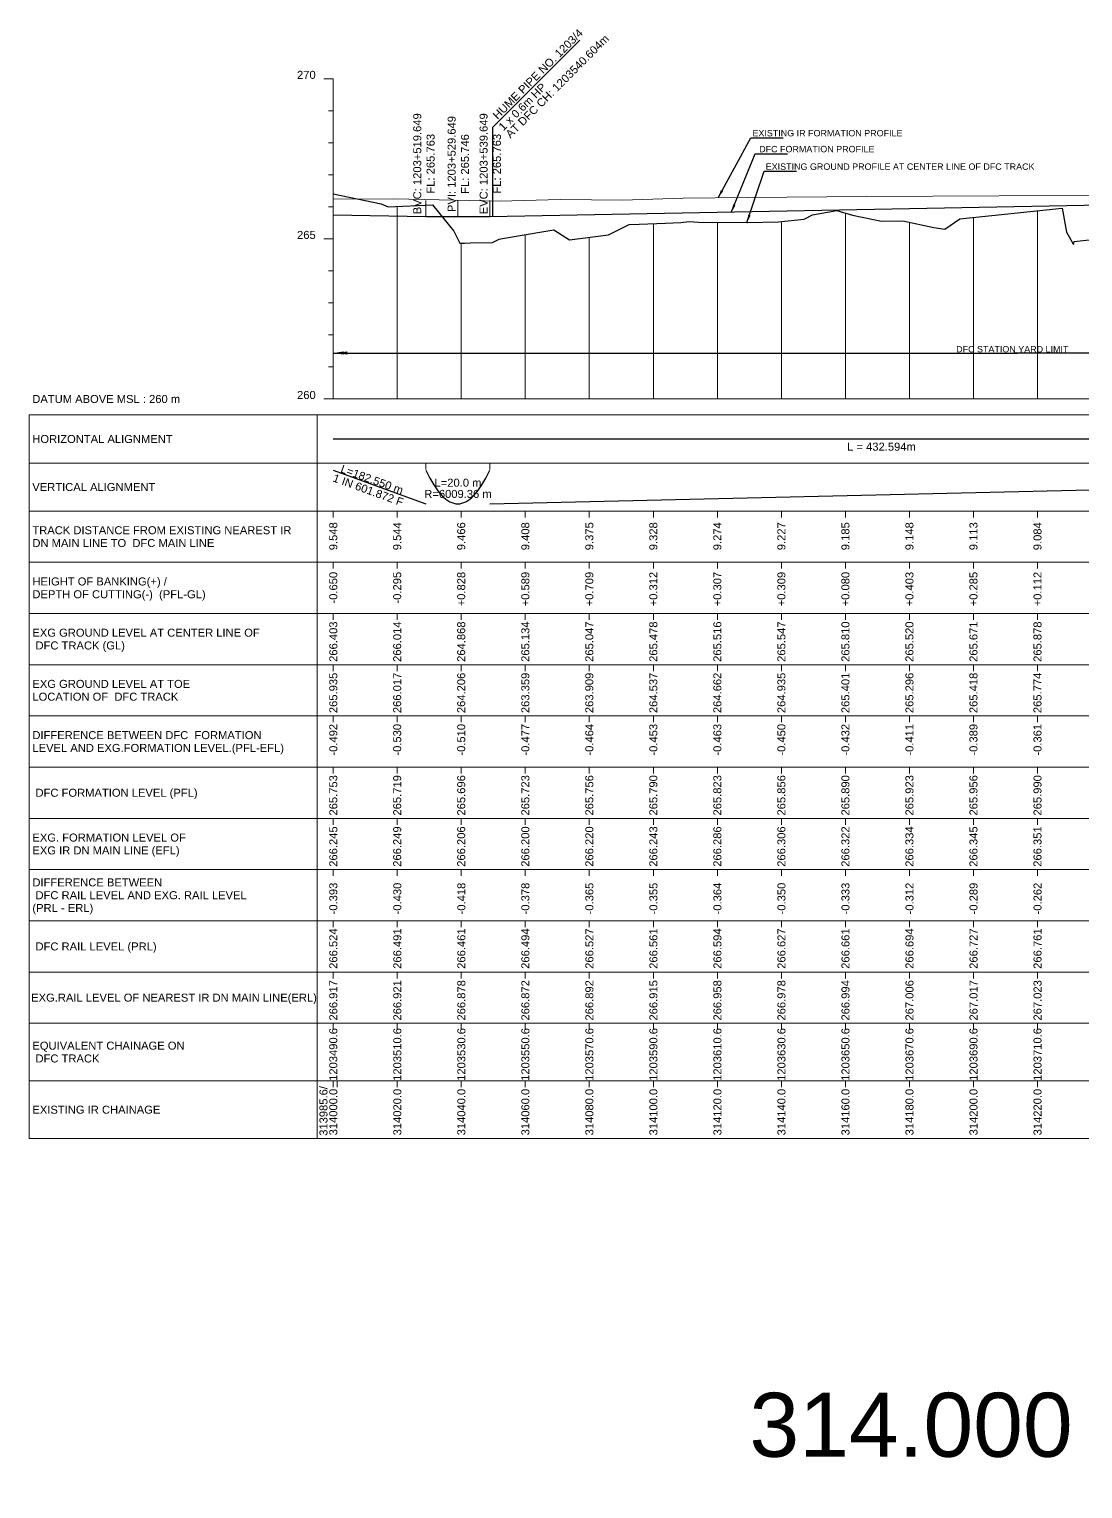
# Model space of a CAD drawing. Header units: metres. Extents: x 26905 to 33492, y -12340 to -11884.
# Drawn here: x 31905 to 32234.1, y -12340.4 to -11884.5 of the extents above; entities that cross this region are included whole.
import ezdxf
from ezdxf.enums import TextEntityAlignment as Align

# ---------------------------------------------------------------- set-up
doc = ezdxf.new("R2010")
doc.units = ezdxf.units.M
doc.header["$MEASUREMENT"] = 0
doc.layers.get('0').update_dxf_attribs({"lineweight": 0})
for name, color, linetype, lineweight in [('C-PROF-LABL-DG', 1, 'Continuous', 25), ('LS BVC-PVI-EVC TEXT', 10, 'Continuous', 0), ('LS CUT FILL', 10, 'Continuous', 0), ('LS DATUM', 7, 'Continuous', 0), ('LS DATUM X', 7, 'Continuous', 0), ('LS DATUM Y', 7, 'Continuous', 0), ('LS DIFF. EXG.RL & PRO. RL', 10, 'Continuous', 0), ('LS DIFF. PFL & EFL', 10, 'Continuous', 0), ('LS EXG GL', 7, 'Continuous', 0), ('LS EXG IR CH', 7, 'Continuous', 0), ('LS EXG RL', 7, 'Continuous', 0), ('LS EXG. FL', 7, 'Continuous', 0), ('LS EXG. GL', 7, 'Continuous', 0), ('LS EXG. GL AT PRO. TOE', 7, 'Continuous', 0), ('LS EXG. IR CH', 7, 'Continuous', 0), ('LS EXG. RL', 7, 'Continuous', 0), ('LS FRAME', 7, 'Continuous', 0), ('LS PFL-EFL', 10, 'Continuous', 0), ('LS PRL-ERL', 10, 'Continuous', 0), ('LS PRO FL', 10, 'Continuous', 0), ('LS PRO. CUT & FILL', 10, 'Continuous', 0), ('LS PRO. DFCC CH', 10, 'Continuous', 0), ('LS PRO. FL', 10, 'Continuous', 0), ('LS PRO. RL', 10, 'Continuous', 0), ('LS PROFILE EXG FL', 7, 'Continuous', 25), ('LS PROFILE EXG GL', 7, 'Continuous', 30), ('LS PROFILE PRO FL', 1, 'Continuous', 30), ('LS TICKS', 7, 'Continuous', 0), ('LS TRACK CENTER', 10, 'Continuous', 0), ("LS TRACK CENTER's", 10, 'Continuous', 0), ('Profile Grid', 7, 'Continuous', 0)]:
    doc.layers.add(name, color=color, linetype=linetype, lineweight=lineweight)
for name, color, linetype in [("LS BRIDGE'S", 7, 'Continuous'), ('LS DRAIN CULVERT', 10, 'Continuous'), ('LS HORIZONTAL ALIGNMENT', 10, 'Continuous'), ('LS VERTICAL ALIGNMENT', 10, 'Continuous'), ('ref text', 3, 'Continuous'), ('STATION YARD LIMIT IN LS', 7, 'Continuous')]:
    doc.layers.add(name, color=color, linetype=linetype)
doc.styles.add('Arial', font='arial.ttf')
doc.styles.get("Standard").update_dxf_attribs({"font": 'arial.ttf'})
doc.styles.add('Style-Arial', font='arial.ttf')
doc.styles.add('StyleArial', font='arial.ttf')
doc.dimstyles.get("Standard").update_dxf_attribs({"dimtxt": 0.18, "dimasz": 0.18, "dimexe": 0.18, "dimexo": 0.0625, "dimgap": 0.09, "dimtad": 0, "dimtih": 1, "dimtoh": 1, "dimdec": 4, "dimzin": 0, "dimdsep": 46, "dimtxsty": 'Standard', "dimcen": 0.09, "dimadec": 0, "dimazin": 0, "dimtfac": 1, "dimtdec": 4, "dimtofl": 0, "dimtmove": 0, "dimatfit": 3, "dimfxl": 1, "dimtolj": 1, "dimtzin": 0, "dimarcsym": 0})

msp = doc.modelspace()

# ---------------------------------------------------------------- linework, layer by layer
msp.add_lwpolyline([(31905, -12005), (31995, -12005)])
at = {"layer": 'LS BVC-PVI-EVC TEXT'}
for p, q in [((32028.95, -11942.96), (32028.95, -11937.96)), ((32038.95, -11943.12), (32038.95, -11938.12)), ((32048.95, -11942.96), (32048.95, -11937.96))]:
    msp.add_line(p, q, dxfattribs=at)
at = {"layer": 'LS DATUM X', "color": 7, "linetype": 'Continuous', "lineweight": 0}
msp.add_line((32000, -12000), (32499.82, -12000), dxfattribs=at)
at = {"layer": 'LS DATUM Y', "color": 7, "linetype": 'Continuous', "lineweight": 0}
for p, q in [((31997, -11900), (32000, -11900)), ((31997, -11900), (32000, -11900)), ((32000, -12000), (32000, -11900)), ((31998.5, -11910), (32000, -11910)), ((31998.5, -11920), (32000, -11920)), ((31998.5, -11930), (32000, -11930)), ((31998.5, -11940), (32000, -11940)), ((31997, -11950), (32000, -11950)), ((31998.5, -11960), (32000, -11960)), ((31998.5, -11970), (32000, -11970)), ((31998.5, -11980), (32000, -11980)), ((31998.5, -11990), (32000, -11990)), ((31997, -12000), (32000, -12000))]:
    msp.add_line(p, q, dxfattribs=at)
at = {"layer": 'LS DRAIN CULVERT'}
msp.add_lwpolyline([(32077.05, -11887.89), (32049.72, -11915.22), (32049.72, -11942.94)], dxfattribs=at)
at = {"layer": 'LS FRAME'}
for points in [[(31995, -12231), (31905, -12231), (31905, -12005)], [(31995, -12020), (31905, -12020)], [(31995, -12035), (31905, -12035)], [(31995, -12051), (31905, -12051)], [(31905, -12051), (31995, -12051)], [(31995, -12067), (31905, -12067)], [(31905, -12067), (31995, -12067)], [(31995, -12083), (31905, -12083)], [(31905, -12083), (31995, -12083)], [(31995, -12099), (31905, -12099)], [(31995, -12115), (31905, -12115)], [(31905, -12115), (31995, -12115)], [(31995, -12131), (31905, -12131)], [(31905, -12131), (31995, -12131)], [(31995, -12147), (31905, -12147)], [(31905, -12147), (31995, -12147)], [(31995, -12163), (31905, -12163)], [(31905, -12163), (31995, -12163)], [(31995, -12179), (31905, -12179)], [(31995, -12195), (31905, -12195)], [(31995, -12213), (31905, -12213)]]:
    msp.add_lwpolyline(points, dxfattribs=at)
at = {"layer": 'LS FRAME', "color": 7, "linetype": 'Continuous', "lineweight": 0, "flags": 128}
for points in [[(31995, -12020), (32504.82, -12020), (32504.82, -12005), (31995, -12005), (31995, -12020)], [(31995, -12035), (32504.82, -12035), (32504.82, -12020), (31995, -12020), (31995, -12035)], [(31995, -12051), (32504.82, -12051), (32504.82, -12035), (31995, -12035), (31995, -12051)], [(31995, -12067), (32504.82, -12067), (32504.82, -12051), (31995, -12051), (31995, -12067)], [(31995, -12083), (32504.82, -12083), (32504.82, -12067), (31995, -12067), (31995, -12083)], [(31995, -12099), (32504.82, -12099), (32504.82, -12083), (31995, -12083), (31995, -12099)], [(31995, -12115), (32504.82, -12115), (32504.82, -12099), (31995, -12099), (31995, -12115)], [(31995, -12131), (32504.82, -12131), (32504.82, -12115), (31995, -12115), (31995, -12131)], [(31995, -12147), (32504.82, -12147), (32504.82, -12131), (31995, -12131), (31995, -12147)], [(31995, -12163), (32504.82, -12163), (32504.82, -12147), (31995, -12147), (31995, -12163)], [(31995, -12179), (32504.82, -12179), (32504.82, -12163), (31995, -12163), (31995, -12179)], [(31995, -12195), (32504.82, -12195), (32504.82, -12179), (31995, -12179), (31995, -12195)], [(31995, -12213), (32504.82, -12213), (32504.82, -12195), (31995, -12195), (31995, -12213)], [(31995, -12231), (32504.82, -12231), (32504.82, -12213), (31995, -12213), (31995, -12231)]]:
    msp.add_lwpolyline(points, close=True, dxfattribs=at)
at = {"layer": 'LS HORIZONTAL ALIGNMENT', "flags": 128}
msp.add_lwpolyline([(32000, -12012.5), (32342.5, -12012.5), (32342.5, -12012.5), (32392.5, -12011.24), (32392.5, -12011.24), (32496.45, -12011.24), (32496.45, -12011.24), (32499.8, -12011.32)], dxfattribs=at)
at = {"layer": 'LS PROFILE EXG FL', "lineweight": 0}
msp.add_lwpolyline([(32000, -11937.55), (32018.9, -11937.49), (32051.97, -11938.19), (32070.97, -11937.73), (32090.37, -11937.88), (32109.35, -11937.26), (32129.4, -11937.03), (32166.53, -11936.73), (32207.95, -11936.51), (32252.99, -11936.44), (32289, -11936.48), (32311.5, -11936.71), (32333.86, -11936.96), (32363.26, -11936.91), (32385.44, -11936.73), (32407.14, -11936.61), (32427.1, -11936.55), (32446.66, -11936.49), (32466.35, -11936.52), (32485.73, -11936.55), (32500, -11936.61)], dxfattribs=at)
at = {"layer": 'LS PROFILE EXG GL', "flags": 128}
msp.add_lwpolyline([(32000, -11935.97), (32014.93, -11939.08), (32014.93, -11939.08), (32017.16, -11939.98), (32030.97, -11939.4), (32037.69, -11947.53), (32039.51, -11951.33), (32040.94, -11951.3), (32042.88, -11951.26), (32049.74, -11951.12), (32051.83, -11950.05), (32052.91, -11949.86), (32066.44, -11947.56), (32068.91, -11947.13), (32073.82, -11950.31), (32085.99, -11948.76), (32092.42, -11945.52), (32095.57, -11945.43), (32103.81, -11945.04), (32108.59, -11944.83), (32111.14, -11944.61), (32114.08, -11944.81), (32129.22, -11944.89), (32129.36, -11944.89), (32139.03, -11944.62), (32147.13, -11943.88), (32149.72, -11942.5), (32157.28, -11941.11), (32162.22, -11942.54), (32171.22, -11944.44), (32177.96, -11944.36), (32187.57, -11946.44), (32191.08, -11946.97), (32195.74, -11943.73), (32227.7, -11940.42), (32229.03, -11947.86), (32231.22, -11951.79), (32231.41, -11950.79), (32237.99, -11950.11)], dxfattribs=at)
at = {"layer": 'LS PROFILE PRO FL', "flags": 128}
msp.add_lwpolyline([(32000, -11942.47), (32028.95, -11942.96), (32029.38, -11942.96), (32029.8, -11942.97), (32030.23, -11942.98), (32030.65, -11942.98), (32031.08, -11942.99), (32031.5, -11942.99), (32031.93, -11943), (32032.35, -11943), (32032.78, -11943.01), (32033.21, -11943.01), (32033.63, -11943.02), (32034.06, -11943.02), (32034.48, -11943.02), (32034.91, -11943.03), (32035.33, -11943.03), (32035.76, -11943.03), (32036.18, -11943.03), (32036.61, -11943.03), (32037.04, -11943.04), (32037.46, -11943.04), (32037.89, -11943.04), (32038.31, -11943.04), (32038.74, -11943.04), (32039.16, -11943.04), (32039.59, -11943.04), (32040.01, -11943.04), (32040.44, -11943.04), (32040.87, -11943.04), (32041.29, -11943.03), (32041.72, -11943.03), (32042.14, -11943.03), (32042.57, -11943.03), (32042.99, -11943.03), (32043.42, -11943.02), (32043.84, -11943.02), (32044.27, -11943.02), (32044.7, -11943.01), (32045.12, -11943.01), (32045.55, -11943), (32045.97, -11943), (32046.4, -11942.99), (32046.82, -11942.99), (32047.25, -11942.98), (32047.67, -11942.98), (32048.1, -11942.97), (32048.53, -11942.96), (32048.95, -11942.96), (32392.99, -11936.45)], dxfattribs=at)
at = {"layer": 'LS TICKS', "color": 7, "linetype": 'Continuous', "lineweight": 0, "flags": 128}
for points in [[(32028.95, -12022), (32028.95, -12020)], [(32048.95, -12022), (32048.95, -12020)], [(32000, -12037), (32000, -12035)], [(32019.96, -12037), (32019.96, -12035)], [(32039.96, -12037), (32039.96, -12035)], [(32059.99, -12037), (32059.99, -12035)], [(32079.98, -12037), (32079.98, -12035)], [(32099.98, -12037), (32099.98, -12035)], [(32119.98, -12037), (32119.98, -12035)], [(32139.98, -12037), (32139.98, -12035)], [(32159.98, -12037), (32159.98, -12035)], [(32179.98, -12037), (32179.98, -12035)], [(32199.98, -12037), (32199.98, -12035)], [(32219.99, -12037), (32219.99, -12035)], [(32000, -12053), (32000, -12051)], [(32019.96, -12053), (32019.96, -12051)], [(32039.96, -12053), (32039.96, -12051)], [(32059.99, -12053), (32059.99, -12051)], [(32079.98, -12053), (32079.98, -12051)], [(32099.98, -12053), (32099.98, -12051)], [(32119.98, -12053), (32119.98, -12051)], [(32139.98, -12053), (32139.98, -12051)], [(32159.98, -12053), (32159.98, -12051)], [(32179.98, -12053), (32179.98, -12051)], [(32199.98, -12053), (32199.98, -12051)], [(32219.99, -12053), (32219.99, -12051)], [(32000, -12069), (32000, -12067)], [(32019.96, -12069), (32019.96, -12067)], [(32039.96, -12069), (32039.96, -12067)], [(32059.99, -12069), (32059.99, -12067)], [(32079.98, -12069), (32079.98, -12067)], [(32099.98, -12069), (32099.98, -12067)], [(32119.98, -12069), (32119.98, -12067)], [(32139.98, -12069), (32139.98, -12067)], [(32159.98, -12069), (32159.98, -12067)], [(32179.98, -12069), (32179.98, -12067)], [(32199.98, -12069), (32199.98, -12067)], [(32219.99, -12069), (32219.99, -12067)], [(32000, -12085), (32000, -12083)], [(32019.96, -12085), (32019.96, -12083)], [(32039.96, -12085), (32039.96, -12083)], [(32059.99, -12085), (32059.99, -12083)], [(32079.98, -12085), (32079.98, -12083)], [(32099.98, -12085), (32099.98, -12083)], [(32119.98, -12085), (32119.98, -12083)], [(32139.98, -12085), (32139.98, -12083)], [(32159.98, -12085), (32159.98, -12083)], [(32179.98, -12085), (32179.98, -12083)], [(32199.98, -12085), (32199.98, -12083)], [(32219.99, -12085), (32219.99, -12083)], [(32000, -12101), (32000, -12099)], [(32019.96, -12101), (32019.96, -12099)], [(32039.96, -12101), (32039.96, -12099)], [(32059.99, -12101), (32059.99, -12099)], [(32079.98, -12101), (32079.98, -12099)], [(32099.98, -12101), (32099.98, -12099)], [(32119.98, -12101), (32119.98, -12099)], [(32139.98, -12101), (32139.98, -12099)], [(32159.98, -12101), (32159.98, -12099)], [(32179.98, -12101), (32179.98, -12099)], [(32199.98, -12101), (32199.98, -12099)], [(32219.99, -12101), (32219.99, -12099)], [(32000, -12117), (32000, -12115)], [(32019.96, -12117), (32019.96, -12115)], [(32039.96, -12117), (32039.96, -12115)], [(32059.99, -12117), (32059.99, -12115)], [(32079.98, -12117), (32079.98, -12115)], [(32099.98, -12117), (32099.98, -12115)], [(32119.98, -12117), (32119.98, -12115)], [(32139.98, -12117), (32139.98, -12115)], [(32159.98, -12117), (32159.98, -12115)], [(32179.98, -12117), (32179.98, -12115)], [(32199.98, -12117), (32199.98, -12115)], [(32219.99, -12117), (32219.99, -12115)], [(32000, -12133), (32000, -12131)], [(32019.96, -12133), (32019.96, -12131)], [(32039.96, -12133), (32039.96, -12131)], [(32059.99, -12133), (32059.99, -12131)], [(32079.98, -12133), (32079.98, -12131)], [(32099.98, -12133), (32099.98, -12131)], [(32119.98, -12133), (32119.98, -12131)], [(32139.98, -12133), (32139.98, -12131)], [(32159.98, -12133), (32159.98, -12131)], [(32179.98, -12133), (32179.98, -12131)], [(32199.98, -12133), (32199.98, -12131)], [(32219.99, -12133), (32219.99, -12131)], [(32000, -12149), (32000, -12147)], [(32019.96, -12149), (32019.96, -12147)], [(32039.96, -12149), (32039.96, -12147)], [(32059.99, -12149), (32059.99, -12147)], [(32079.98, -12149), (32079.98, -12147)], [(32099.98, -12149), (32099.98, -12147)], [(32119.98, -12149), (32119.98, -12147)], [(32139.98, -12149), (32139.98, -12147)], [(32159.98, -12149), (32159.98, -12147)], [(32179.98, -12149), (32179.98, -12147)], [(32199.98, -12149), (32199.98, -12147)], [(32219.99, -12149), (32219.99, -12147)], [(32000, -12165), (32000, -12163)], [(32019.96, -12165), (32019.96, -12163)], [(32039.96, -12165), (32039.96, -12163)], [(32059.99, -12165), (32059.99, -12163)], [(32079.98, -12165), (32079.98, -12163)], [(32099.98, -12165), (32099.98, -12163)], [(32119.98, -12165), (32119.98, -12163)], [(32139.98, -12165), (32139.98, -12163)], [(32159.98, -12165), (32159.98, -12163)], [(32179.98, -12165), (32179.98, -12163)], [(32199.98, -12165), (32199.98, -12163)], [(32219.99, -12165), (32219.99, -12163)], [(32000, -12181), (32000, -12179)], [(32019.96, -12181), (32019.96, -12179)], [(32039.96, -12181), (32039.96, -12179)], [(32059.99, -12181), (32059.99, -12179)], [(32079.98, -12181), (32079.98, -12179)], [(32099.98, -12181), (32099.98, -12179)], [(32119.98, -12181), (32119.98, -12179)], [(32139.98, -12181), (32139.98, -12179)], [(32159.98, -12181), (32159.98, -12179)], [(32179.98, -12181), (32179.98, -12179)], [(32199.98, -12181), (32199.98, -12179)], [(32219.99, -12181), (32219.99, -12179)], [(32000, -12197), (32000, -12195)], [(32019.96, -12197), (32019.96, -12195)], [(32039.96, -12197), (32039.96, -12195)], [(32059.99, -12197), (32059.99, -12195)], [(32079.98, -12197), (32079.98, -12195)], [(32099.98, -12197), (32099.98, -12195)], [(32119.98, -12197), (32119.98, -12195)], [(32139.98, -12197), (32139.98, -12195)], [(32159.98, -12197), (32159.98, -12195)], [(32179.98, -12197), (32179.98, -12195)], [(32199.98, -12197), (32199.98, -12195)], [(32219.99, -12197), (32219.99, -12195)], [(32000, -12215), (32000, -12213)], [(32001.25, -12215), (32001.25, -12213)], [(32019.96, -12215), (32019.96, -12213)], [(32039.96, -12215), (32039.96, -12213)], [(32059.99, -12215), (32059.99, -12213)], [(32079.98, -12215), (32079.98, -12213)], [(32099.98, -12215), (32099.98, -12213)], [(32119.98, -12215), (32119.98, -12213)], [(32139.98, -12215), (32139.98, -12213)], [(32159.98, -12215), (32159.98, -12213)], [(32179.98, -12215), (32179.98, -12213)], [(32199.98, -12215), (32199.98, -12213)], [(32219.99, -12215), (32219.99, -12213)]]:
    msp.add_lwpolyline(points, dxfattribs=at)
at = {"layer": 'LS VERTICAL ALIGNMENT', "flags": 128}
for points in [[(32000, -12022.25), (32028.95, -12032.75)], [(32028.95, -12022.25), (32029.58, -12023.52), (32030.2, -12024.71), (32030.83, -12025.82), (32031.45, -12026.84), (32032.08, -12027.79), (32032.7, -12028.65), (32033.33, -12029.43), (32033.95, -12030.13), (32034.58, -12030.74), (32035.2, -12031.27), (32035.83, -12031.72), (32036.45, -12032.09), (32037.08, -12032.38), (32037.7, -12032.59), (32038.33, -12032.71), (32039.58, -12032.71), (32040.2, -12032.59), (32040.83, -12032.38), (32041.45, -12032.09), (32042.08, -12031.72), (32042.7, -12031.27), (32043.33, -12030.74), (32043.95, -12030.13), (32044.58, -12029.43), (32045.2, -12028.65), (32045.83, -12027.79), (32046.45, -12026.84), (32047.08, -12025.82), (32047.7, -12024.71), (32048.33, -12023.52), (32048.95, -12022.25)], [(32048.95, -12032.75), (32388.28, -12024.85)]]:
    msp.add_lwpolyline(points, dxfattribs=at)
at = {"layer": 'Profile Grid', "flags": 128}
for points in [[(32019.96, -12000), (32019.96, -11939.86)], [(32099.98, -12000), (32099.98, -11945.22)], [(32119.98, -12000), (32119.98, -11944.84)], [(32139.98, -12000), (32139.98, -11944.53)], [(32159.98, -12000), (32159.98, -11941.9)], [(32179.98, -12000), (32179.98, -11944.8)], [(32199.98, -12000), (32199.98, -11943.29)], [(32219.99, -12000), (32219.99, -11941.22)], [(32059.99, -12000), (32059.99, -11948.66)], [(32079.98, -12000), (32079.98, -11949.53)], [(32039.96, -12000), (32039.96, -11951.32)], [(32000, -12000), (32000, -11969.87)]]:
    msp.add_lwpolyline(points, dxfattribs=at)

# ---------------------------------------------------------------- texts
at = {"layer": 'C-PROF-LABL-DG', "color": 1, "linetype": 'Continuous', "lineweight": 25, "char_height": 2.5, "attachment_point": 5, "rotation": 90, "style": 'Arial'}
for s, insert in [('BVC: 1203+519.649\\PFL: 265.763', (32028.33, -11926.52)), ('PVI: 1203+529.649\\PFL: 265.746', (32039.07, -11926.61)), ('EVC: 1203+539.649\\PFL: 265.763', (32049.06, -11926.52))]:
    msp.add_mtext(s, dxfattribs=dict(at, insert=insert))
at = {"layer": "LS BRIDGE'S", "color": 10}
for s, p in [('HUME PIPE NO. 1203/4', (32051.33, -11912.84)), ('AT DFC CH: 1203540.604m', (32055.36, -11918.72)), ('1 x 0.6m HP', (32053.15, -11916.43))]:
    msp.add_text(s, height=2.5, rotation=45, dxfattribs=at).set_placement(p)
at = {"layer": 'LS CUT FILL', "style": 'Style-Arial'}
for s, p in [('-0.650', (32000, -12054)), ('-0.295', (32019.96, -12054)), ('+0.828', (32039.96, -12054)), ('+0.589', (32059.99, -12054)), ('+0.709', (32079.98, -12054)), ('+0.312', (32099.98, -12054)), ('+0.307', (32119.98, -12054)), ('+0.309', (32139.98, -12054)), ('+0.080', (32159.98, -12054)), ('+0.403', (32179.98, -12054)), ('+0.285', (32199.98, -12054)), ('+0.112', (32219.99, -12054))]:
    msp.add_text(s, height=2.5, rotation=90, dxfattribs=at).set_placement(p, align=Align.MIDDLE_RIGHT)
at = {"layer": 'LS DATUM', "color": 7, "style": 'StyleArial'}
msp.add_text('DATUM ABOVE MSL : 260 m', height=2.5, rotation=0, dxfattribs=at).set_placement((31905.97, -12000), align=Align.MIDDLE_LEFT)
at = {"layer": 'LS DATUM Y', "color": 7, "lineweight": 0, "style": 'Style-Arial'}
for s, p in [('270', (31994.5, -11900)), ('270', (31994.5, -11900)), ('265', (31994.5, -11950)), ('260', (31994.5, -12000))]:
    msp.add_text(s, height=2.5, dxfattribs=at).set_placement(p, align=Align.RIGHT)
at = {"layer": 'LS DIFF. EXG.RL & PRO. RL', "color": 10, "style": 'StyleArial'}
for s, p in [('DIFFERENCE BETWEEN ', (31906, -12151)), (' DFC RAIL LEVEL AND EXG. RAIL LEVEL ', (31906, -12155)), ('(PRL - ERL)', (31906, -12159))]:
    msp.add_text(s, height=2.5, rotation=0, dxfattribs=at).set_placement(p, align=Align.MIDDLE_LEFT)
at = {"layer": 'LS DIFF. PFL & EFL', "color": 10, "style": 'StyleArial'}
for s, p in [('DIFFERENCE BETWEEN DFC  FORMATION ', (31906, -12105)), ('LEVEL AND EXG.FORMATION LEVEL.(PFL-EFL)', (31906, -12109))]:
    msp.add_text(s, height=2.5, rotation=0, dxfattribs=at).set_placement(p, align=Align.MIDDLE_LEFT)
at = {"layer": 'LS EXG GL', "style": 'Style-Arial'}
for s, p in [('266.403', (32000, -12069.5)), ('266.014', (32019.96, -12069.5)), ('264.868', (32039.96, -12069.5)), ('265.134', (32059.99, -12069.5)), ('265.047', (32079.98, -12069.5)), ('265.478', (32099.98, -12069.5)), ('265.516', (32119.98, -12069.5)), ('265.547', (32139.98, -12069.5)), ('265.810', (32159.98, -12069.5)), ('265.520', (32179.98, -12069.5)), ('265.671', (32199.98, -12069.5)), ('265.878', (32219.99, -12069.5))]:
    msp.add_text(s, height=2.5, rotation=90, dxfattribs=at).set_placement(p, align=Align.MIDDLE_RIGHT)
at = {"layer": 'LS EXG IR CH', "lineweight": 0, "style": 'Style-Arial'}
for s, p in [('313985.6/', (31996.93, -12214.63)), ('314000.0', (32000, -12215.47)), ('314020.0', (32020, -12215.47)), ('314040.0', (32040, -12215.47)), ('314060.0', (32060, -12215.47)), ('314080.0', (32080, -12215.47)), ('314100.0', (32100, -12215.47)), ('314120.0', (32120, -12215.47)), ('314140.0', (32140, -12215.47)), ('314160.0', (32160, -12215.47)), ('314180.0', (32180, -12215.47)), ('314200.0', (32200, -12215.47)), ('314220.0', (32220, -12215.47))]:
    msp.add_text(s, height=2.5, rotation=90, dxfattribs=at).set_placement(p, align=Align.MIDDLE_RIGHT)
at = {"layer": 'LS EXG RL', "style": 'Style-Arial'}
for s, p in [('266.917', (32000, -12181.54)), ('266.921', (32020, -12181.54)), ('266.878', (32040, -12181.54)), ('266.872', (32060, -12181.54)), ('266.892', (32080, -12181.54)), ('266.915', (32100, -12181.54)), ('266.958', (32120, -12181.54)), ('266.978', (32140, -12181.54)), ('266.994', (32160, -12181.54)), ('267.006', (32180, -12181.54)), ('267.017', (32200, -12181.54)), ('267.023', (32220, -12181.54))]:
    msp.add_text(s, height=2.5, rotation=90, dxfattribs=at).set_placement(p, align=Align.MIDDLE_RIGHT)
at = {"layer": 'LS EXG. FL', "style": 'StyleArial'}
for s, p in [('EXG. FORMATION LEVEL OF', (31906, -12137)), ('EXG IR DN MAIN LINE (EFL)', (31906, -12141))]:
    msp.add_text(s, height=2.5, rotation=0, dxfattribs=at).set_placement(p, align=Align.MIDDLE_LEFT)
at = {"layer": 'LS EXG. FL'}
for s, p in [('266.245', (32000, -12133.5)), ('266.249', (32019.96, -12133.5)), ('266.206', (32039.96, -12133.5)), ('266.200', (32059.99, -12133.5)), ('266.220', (32079.98, -12133.5)), ('266.243', (32099.98, -12133.5)), ('266.286', (32119.98, -12133.5)), ('266.306', (32139.98, -12133.5)), ('266.322', (32159.98, -12133.5)), ('266.334', (32179.98, -12133.5)), ('266.345', (32199.98, -12133.5)), ('266.351', (32219.99, -12133.5))]:
    msp.add_text(s, height=2.5, rotation=90, dxfattribs=at).set_placement(p, align=Align.MIDDLE_RIGHT)
at = {"layer": 'LS EXG. GL', "color": 7, "style": 'StyleArial'}
for s, p in [('EXG GROUND LEVEL AT CENTER LINE OF ', (31906, -12073)), (' DFC TRACK (GL)', (31906, -12077))]:
    msp.add_text(s, height=2.5, rotation=0, dxfattribs=at).set_placement(p, align=Align.MIDDLE_LEFT)
at = {"layer": 'LS EXG. GL AT PRO. TOE'}
for s, p in [('265.935', (32000, -12085.5)), ('266.017', (32019.96, -12085.5)), ('264.206', (32039.96, -12085.5)), ('263.359', (32059.99, -12085.5)), ('263.909', (32079.98, -12085.5)), ('264.537', (32099.98, -12085.5)), ('264.662', (32119.98, -12085.5)), ('264.935', (32139.98, -12085.5)), ('265.401', (32159.98, -12085.5)), ('265.296', (32179.98, -12085.5)), ('265.418', (32199.98, -12085.5)), ('265.774', (32219.99, -12085.5))]:
    msp.add_text(s, height=2.5, rotation=90, dxfattribs=at).set_placement(p, align=Align.MIDDLE_RIGHT)
at = {"layer": 'LS EXG. GL AT PRO. TOE', "color": 7, "style": 'StyleArial'}
for s, p in [('EXG GROUND LEVEL AT TOE', (31906, -12089)), ('LOCATION OF  DFC TRACK', (31906, -12093))]:
    msp.add_text(s, height=2.5, rotation=0, dxfattribs=at).set_placement(p, align=Align.MIDDLE_LEFT)
at = {"layer": 'LS EXG. IR CH', "style": 'StyleArial'}
msp.add_text('EXISTING IR CHAINAGE', height=2.5, rotation=0, dxfattribs=at).set_placement((31906, -12222), align=Align.MIDDLE_LEFT)
at = {"layer": 'LS EXG. RL', "style": 'StyleArial'}
msp.add_text('EXG.RAIL LEVEL OF NEAREST IR DN MAIN LINE(ERL)', height=2.5, rotation=0, dxfattribs=at).set_placement((31905.61, -12187), align=Align.MIDDLE_LEFT)
at = {"layer": 'LS HORIZONTAL ALIGNMENT', "style": 'StyleArial'}
msp.add_text('HORIZONTAL ALIGNMENT', height=2.5, rotation=0, dxfattribs=at).set_placement((31905.97, -12012.5), align=Align.MIDDLE_LEFT)
at = {"layer": 'LS HORIZONTAL ALIGNMENT', "insert": (32171.25, -12014.92), "char_height": 2.5, "attachment_point": 5, "line_spacing_factor": 0.6, "style": 'Style-Arial'}
msp.add_mtext('L = 432.594m', dxfattribs=at)
at = {"layer": 'LS PFL-EFL'}
for s, p in [('-0.492', (32000, -12101.5)), ('-0.530', (32019.96, -12101.5)), ('-0.510', (32039.96, -12101.5)), ('-0.477', (32059.99, -12101.5)), ('-0.464', (32079.98, -12101.5)), ('-0.453', (32099.98, -12101.5)), ('-0.463', (32119.98, -12101.5)), ('-0.450', (32139.98, -12101.5)), ('-0.432', (32159.98, -12101.5)), ('-0.411', (32179.98, -12101.5)), ('-0.389', (32199.98, -12101.5)), ('-0.361', (32219.99, -12101.5))]:
    msp.add_text(s, height=2.5, rotation=90, dxfattribs=at).set_placement(p, align=Align.MIDDLE_RIGHT)
at = {"layer": 'LS PRL-ERL'}
for s, p in [('-0.393', (32001.25, -12161)), ('-0.430', (32021.25, -12161)), ('-0.418', (32041.25, -12161)), ('-0.378', (32061.25, -12161)), ('-0.365', (32081.25, -12161)), ('-0.355', (32101.25, -12161)), ('-0.364', (32121.25, -12161)), ('-0.350', (32141.25, -12161)), ('-0.333', (32161.25, -12161)), ('-0.312', (32181.25, -12161)), ('-0.289', (32201.25, -12161)), ('-0.262', (32221.25, -12161))]:
    msp.add_text(s, height=2.5, rotation=90, dxfattribs=at).set_placement(p)
at = {"layer": 'LS PRO FL', "style": 'Style-Arial'}
for s, p in [('265.753', (32000, -12117.5)), ('265.719', (32019.96, -12117.5)), ('265.696', (32039.96, -12117.5)), ('265.723', (32059.99, -12117.5)), ('265.756', (32079.98, -12117.5)), ('265.790', (32099.98, -12117.5)), ('265.823', (32119.98, -12117.5)), ('265.856', (32139.98, -12117.5)), ('265.890', (32159.98, -12117.5)), ('265.923', (32179.98, -12117.5)), ('265.956', (32199.98, -12117.5)), ('265.990', (32219.99, -12117.5))]:
    msp.add_text(s, height=2.5, rotation=90, dxfattribs=at).set_placement(p, align=Align.MIDDLE_RIGHT)
at = {"layer": 'LS PRO. CUT & FILL', "color": 10, "style": 'StyleArial'}
for s, p in [('HEIGHT OF BANKING(+) /', (31906, -12057)), ('DEPTH OF CUTTING(-)  (PFL-GL)', (31906, -12061))]:
    msp.add_text(s, height=2.5, rotation=0, dxfattribs=at).set_placement(p, align=Align.MIDDLE_LEFT)
at = {"layer": 'LS PRO. DFCC CH', "color": 10, "style": 'Style-Arial'}
for s, p in [('EQUIVALENT CHAINAGE ON ', (31906, -12202)), (' DFC TRACK', (31906, -12206))]:
    msp.add_text(s, height=2.5, rotation=0, dxfattribs=at).set_placement(p, align=Align.MIDDLE_LEFT)
at = {"layer": 'LS PRO. DFCC CH'}
for s, p in [('1203490.6', (32001.25, -12213)), ('1203510.6', (32021.25, -12213)), ('1203530.6', (32041.25, -12213)), ('1203550.6', (32061.25, -12213)), ('1203570.6', (32081.25, -12213)), ('1203590.6', (32101.25, -12213)), ('1203610.6', (32121.25, -12213)), ('1203630.6', (32141.25, -12213)), ('1203650.6', (32161.25, -12213)), ('1203670.6', (32181.25, -12213)), ('1203690.6', (32201.25, -12213)), ('1203710.6', (32221.25, -12213))]:
    msp.add_text(s, height=2.5, rotation=90, dxfattribs=at).set_placement(p)
at = {"layer": 'LS PRO. FL', "color": 10, "style": 'StyleArial'}
msp.add_text(' DFC FORMATION LEVEL (PFL) ', height=2.5, rotation=0, dxfattribs=at).set_placement((31906, -12123), align=Align.MIDDLE_LEFT)
at = {"layer": 'LS PRO. RL'}
for s, p in [('266.524', (32001.25, -12178)), ('266.491', (32021.25, -12178)), ('266.461', (32041.25, -12178)), ('266.494', (32061.25, -12178)), ('266.527', (32081.25, -12178)), ('266.561', (32101.25, -12178)), ('266.594', (32121.25, -12178)), ('266.627', (32141.25, -12178)), ('266.661', (32161.25, -12178)), ('266.694', (32181.25, -12178)), ('266.727', (32201.25, -12178)), ('266.761', (32221.25, -12178))]:
    msp.add_text(s, height=2.5, rotation=90, dxfattribs=at).set_placement(p)
at = {"layer": 'LS PRO. RL', "color": 10, "style": 'StyleArial'}
msp.add_text(' DFC RAIL LEVEL (PRL)', height=2.5, rotation=0, dxfattribs=at).set_placement((31906, -12171), align=Align.MIDDLE_LEFT)
at = {"layer": 'LS PROFILE EXG FL', "color": 7, "linetype": 'Continuous', "lineweight": 0, "style": 'Style-Arial'}
msp.add_text('EXISTING IR FORMATION PROFILE', height=2, dxfattribs=at).set_placement((32130.94, -11917.96, 0))
at = {"layer": 'LS PROFILE EXG GL', "color": 7, "lineweight": 0, "style": 'Style-Arial'}
msp.add_text('EXISTING GROUND PROFILE AT CENTER LINE OF DFC TRACK', height=2, dxfattribs=at).set_placement((32135.09, -11928.42))
at = {"layer": 'LS PROFILE PRO FL', "style": 'Style-Arial'}
msp.add_text('  DFC FORMATION PROFILE', height=2, dxfattribs=at).set_placement((32131.49, -11922.94, 0))
at = {"layer": 'LS TRACK CENTER'}
for s, p in [('9.548', (32000, -12038.5)), ('9.544', (32019.96, -12038.5)), ('9.466', (32039.96, -12038.5)), ('9.408', (32059.99, -12038.5)), ('9.375', (32079.98, -12038.5)), ('9.328', (32099.98, -12038.5)), ('9.274', (32119.98, -12038.5)), ('9.227', (32139.98, -12038.5)), ('9.185', (32159.98, -12038.5)), ('9.148', (32179.98, -12038.5)), ('9.113', (32199.98, -12038.5)), ('9.084', (32219.99, -12038.5))]:
    msp.add_text(s, height=2.5, rotation=90, dxfattribs=at).set_placement(p, align=Align.MIDDLE_RIGHT)
at = {"layer": "LS TRACK CENTER's", "color": 10, "style": 'StyleArial'}
for s, p in [('TRACK DISTANCE FROM EXISTING NEAREST IR ', (31906, -12041)), ('DN MAIN LINE TO  DFC MAIN LINE', (31906, -12045))]:
    msp.add_text(s, height=2.5, rotation=0, dxfattribs=at).set_placement(p, align=Align.MIDDLE_LEFT)
at = {"layer": 'LS VERTICAL ALIGNMENT', "style": 'StyleArial'}
msp.add_text('VERTICAL ALIGNMENT', height=2.5, rotation=0, dxfattribs=at).set_placement((31905.97, -12027.5), align=Align.MIDDLE_LEFT)
at = {"layer": 'LS VERTICAL ALIGNMENT', "insert": (32011.51, -12026.81), "char_height": 2.5, "attachment_point": 5, "rotation": 340.065, "line_spacing_factor": 0.84, "style": 'Style-Arial'}
msp.add_mtext('L=182.550 m\\P1 IN 601.872 F', dxfattribs=at)
at = {"layer": 'LS VERTICAL ALIGNMENT', "insert": (32038.95, -12027.92), "char_height": 2.5, "attachment_point": 5, "line_spacing_factor": 0.84, "style": 'Style-Arial'}
msp.add_mtext('L=20.0 m\\PR=6009.36 m', dxfattribs=at)
at = {"layer": 'ref text', "color": 3, "insert": (32130, -12330.71), "char_height": 20, "width": 256.3165, "attachment_point": 7, "bg_fill": 3, "box_fill_scale": 1.5, "bg_fill_color": 256, "bg_fill_transparency": 0}
msp.add_mtext('314.000 TO 314.500', dxfattribs=at)
at = {"layer": 'STATION YARD LIMIT IN LS', "color": 10, "lineweight": 15, "insert": (32212.12, -11984.47), "char_height": 2, "attachment_point": 5, "rotation": 0, "line_spacing_factor": 0.84, "style": 'Style-Arial'}
msp.add_mtext('DFC STATION YARD LIMIT', dxfattribs=at)

# ---------------------------------------------------------------- leaders
at = {"layer": 'LS PROFILE EXG FL', "color": 7, "lineweight": -3}
msp.add_leader([(32120.23, -11937.13, 0), (32130.43, -11918.41, 0), (32140.57, -11918.41, 0)], dimstyle='Standard', override={"dimasz": 2.5, "dimexe": 0.25, "dimexo": 0.25, "dimgap": 0.25, "dimtad": 0, "dimtih": 0, "dimtoh": 0, "dimzin": 11, "dimadec": 4, "dimazin": 3, "dimatfit": 1, "dimfrac": 2, "dimtolj": 0, "dimtzin": 11}, dxfattribs=at)
at = {"layer": 'LS PROFILE EXG GL', "color": 7, "lineweight": -3}
msp.add_leader([(32129.22, -11944.89), (32134.58, -11928.88), (32144.72, -11928.88)], dimstyle='Standard', override={"dimasz": 2.5, "dimexe": 0.25, "dimexo": 0.25, "dimgap": 0.25, "dimtad": 0, "dimtih": 0, "dimtoh": 0, "dimzin": 11, "dimadec": 4, "dimazin": 3, "dimatfit": 1, "dimfrac": 2, "dimtolj": 0, "dimtzin": 11}, dxfattribs=at)
at = {"layer": 'LS PROFILE PRO FL', "lineweight": -3}
msp.add_leader([(32124.34, -11941.7, 0), (32131.77, -11923.4, 0), (32141.91, -11923.4, 0)], dimstyle='Standard', override={"dimasz": 2.5, "dimexe": 0.25, "dimexo": 0.25, "dimgap": 0.25, "dimtad": 0, "dimtih": 0, "dimtoh": 0, "dimzin": 11, "dimadec": 4, "dimazin": 3, "dimatfit": 1, "dimfrac": 2, "dimtolj": 0, "dimtzin": 11}, dxfattribs=at)
at = {"layer": 'STATION YARD LIMIT IN LS', "color": 10, "lineweight": 15}
for points in [[(32000.2, -11985.64), (32212.57, -11985.64)], [(32001.35, -11985.64), (32213.72, -11985.64)], [(32499.82, -11985.64), (32212.57, -11985.64)]]:
    msp.add_leader(points, dimstyle='Standard', override={"dimasz": 3}, dxfattribs=at)

doc.saveas('drawing.dxf')
